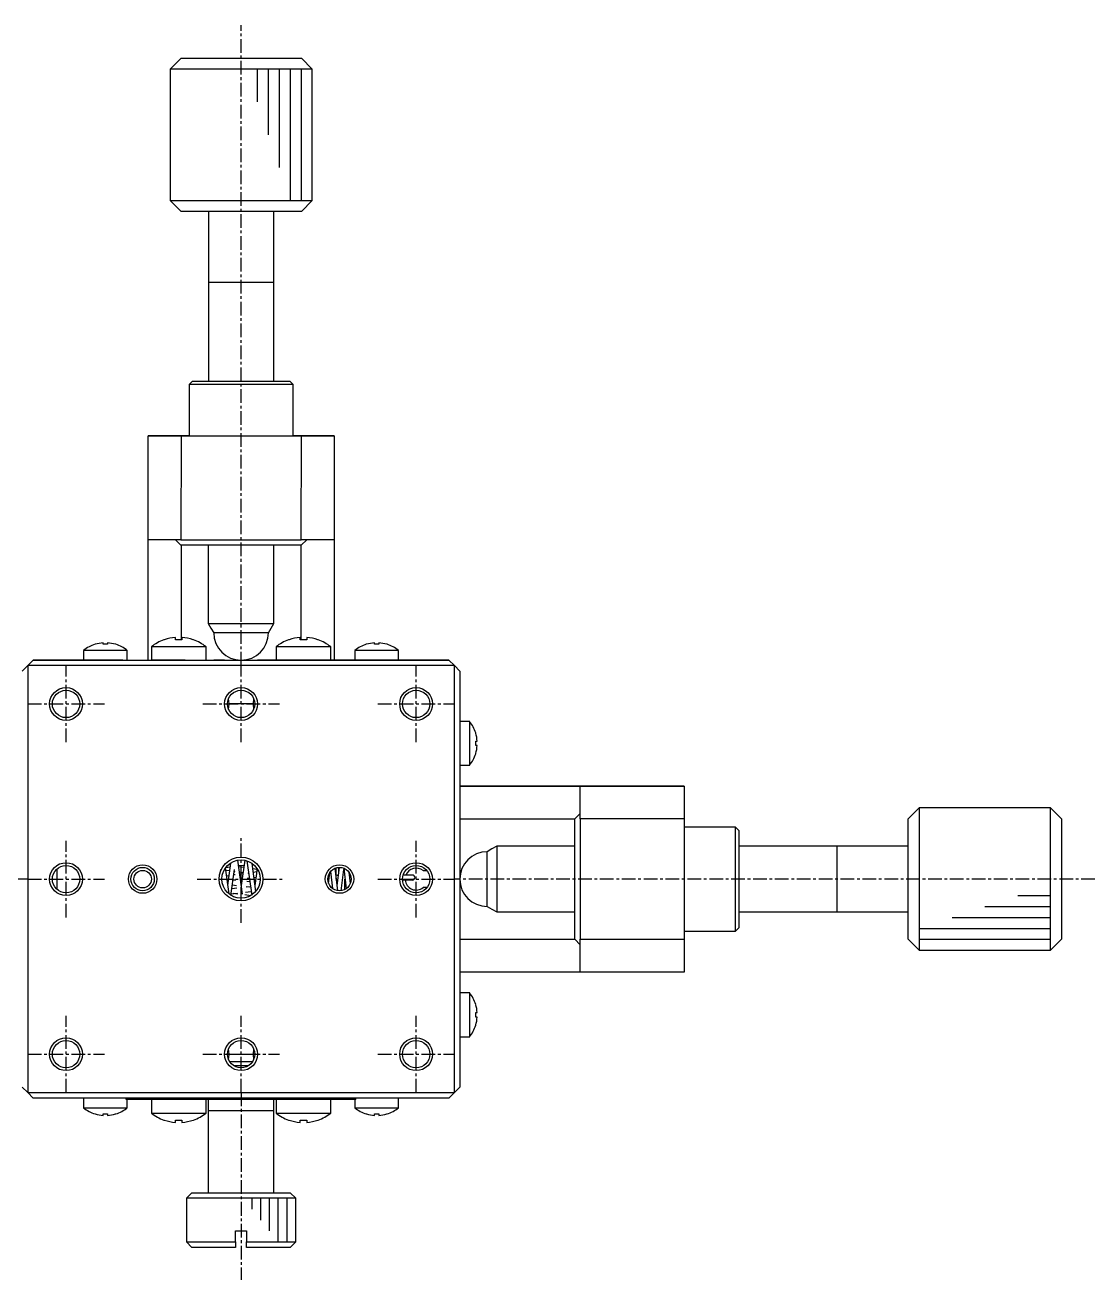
# Model space of a CAD drawing. Extents: x 75 to 236, y -5 to 206.
# Drawn here: x 138.1 to 235.9, y 91.3 to 206 of the extents above; entities that cross this region are included whole.
import ezdxf

# ---------------------------------------------------------------- set-up
doc = ezdxf.new("R2010")
doc.units = 0
doc.linetypes.add('CENTER', pattern=[2, 1.25, -0.25, 0.25, -0.25])
doc.layers.get('0').update_dxf_attribs({"linetype": 'CONTINUOUS'})

msp = doc.modelspace()

# ---------------------------------------------------------------- linework, layer by layer
at = {"color": 1, "linetype": 'CENTER'}
for p, q in [((157.8, 147.43), (157.81, 205.95)), ((141.8, 140.43), (141.8, 147.43)), ((157.8, 140.43), (157.8, 147.43)), ((173.8, 140.43), (173.8, 147.43)), ((138.3, 143.93), (145.3, 143.93)), ((154.3, 143.93), (161.3, 143.93)), ((170.3, 143.93), (177.3, 143.93)), ((157.8, 123.93), (157.8, 131.93)), ((141.8, 124.43), (141.8, 131.43)), ((173.8, 124.43), (173.8, 131.43)), ((138.3, 127.93), (121.22, 127.93)), ((138.3, 127.93), (145.3, 127.93)), ((153.8, 127.93), (161.8, 127.93)), ((170.3, 127.93), (177.3, 127.93)), ((235.86, 127.93), (177.3, 127.93)), ((141.8, 108.43), (141.8, 115.43)), ((157.8, 108.43), (157.8, 115.43)), ((173.8, 108.43), (173.8, 115.43)), ((138.3, 111.93), (145.3, 111.93)), ((154.3, 111.93), (161.3, 111.93)), ((170.3, 111.93), (177.3, 111.93)), ((157.8, 108.43), (157.8, 91.31))]:
    msp.add_line(p, q, dxfattribs=at)
at = {"color": 7, "linetype": 'CONTINUOUS'}
for p, q in [((152.31, 202.93), (151.31, 201.93)), ((152.31, 202.93), (163.31, 202.93)), ((152.31, 202.93), (163.31, 202.93)), ((164.31, 201.93), (163.31, 202.93)), ((164.31, 201.93), (151.31, 201.93)), ((151.31, 201.93), (151.31, 189.93)), ((151.31, 201.93), (151.31, 201.93)), ((164.31, 189.93), (164.31, 201.93)), ((151.31, 189.93), (164.31, 189.93)), ((151.31, 189.93), (152.31, 188.93)), ((163.31, 188.93), (164.31, 189.93)), ((163.31, 188.93), (152.31, 188.93)), ((154.81, 188.93), (154.81, 182.43)), ((160.81, 182.43), (160.81, 188.93)), ((154.81, 182.43), (154.81, 173.43)), ((154.81, 182.43), (154.81, 182.43)), ((154.81, 182.43), (154.81, 182.42)), ((160.81, 182.43), (160.8, 182.43)), ((160.81, 173.43), (160.81, 182.43)), ((160.81, 182.43), (160.81, 182.43)), ((160.81, 182.42), (160.81, 182.43)), ((153.36, 173.43), (153.06, 173.13)), ((162.56, 173.13), (153.06, 173.13)), ((153.06, 173.13), (153.06, 168.43)), ((153.36, 173.43), (162.26, 173.43)), ((153.36, 173.43), (154.81, 173.43)), ((160.81, 173.43), (162.26, 173.43)), ((162.56, 173.13), (162.26, 173.43)), ((162.56, 168.43), (162.56, 173.13)), ((149.3, 158.93), (149.31, 168.43)), ((152.11, 168.43), (149.31, 168.43)), ((149.31, 168.43), (152.31, 168.43)), ((153.06, 168.43), (152.11, 168.43)), ((152.31, 168.43), (152.3, 158.93)), ((152.31, 168.43), (163.31, 168.43)), ((153.06, 168.43), (162.56, 168.43)), ((163.51, 168.43), (162.56, 168.43)), ((163.3, 158.93), (163.31, 168.43)), ((163.31, 168.43), (166.31, 168.43)), ((166.31, 168.43), (163.51, 168.43)), ((166.31, 168.43), (166.3, 158.93)), ((149.3, 147.93), (149.3, 158.93)), ((152.3, 158.93), (149.3, 158.93)), ((151.8, 158.93), (152.3, 158.43)), ((152.3, 158.93), (163.3, 158.93)), ((163.3, 158.43), (152.3, 158.43)), ((152.33, 158.43), (152.33, 149.79)), ((154.8, 158.43), (154.8, 151.29)), ((160.8, 151.29), (160.8, 158.43)), ((163.28, 149.79), (163.28, 158.43)), ((163.3, 158.43), (163.8, 158.93)), ((166.3, 158.93), (163.3, 158.93)), ((166.3, 158.93), (166.3, 147.93)), ((154.8, 151.29), (160.8, 151.29)), ((154.8, 151.29), (155.05, 150.86)), ((155.05, 150.86), (155.3, 150.43)), ((160.3, 150.43), (155.3, 150.43)), ((160.3, 150.43), (160.55, 150.86)), ((160.55, 150.86), (160.8, 151.29)), ((144.48, 149.38), (144.45, 149.38)), ((144.48, 149.38), (144.45, 149.38)), ((145.2, 149.38), (145.2, 149.51)), ((145.6, 149.38), (145.2, 149.38)), ((145.6, 149.51), (145.6, 149.38)), ((146.35, 149.38), (146.33, 149.38)), ((146.35, 149.38), (146.33, 149.38)), ((154.6, 149.15), (149.6, 149.15)), ((149.6, 149.15), (149.6, 147.93)), ((150.79, 149.79), (150.75, 149.79)), ((150.79, 149.79), (150.75, 149.79)), ((151.8, 149.79), (151.8, 150)), ((152.4, 149.79), (151.8, 149.79)), ((152.4, 149.79), (151.8, 149.79)), ((152.4, 150), (152.4, 149.79)), ((153.45, 149.79), (153.42, 149.79)), ((153.45, 149.79), (153.42, 149.79)), ((154.6, 147.93), (154.6, 149.15)), ((166, 149.15), (161, 149.15)), ((161, 149.15), (161, 147.93)), ((162.19, 149.79), (162.15, 149.79)), ((162.19, 149.79), (162.15, 149.79)), ((163.2, 149.79), (163.2, 150)), ((163.8, 149.79), (163.2, 149.79)), ((163.8, 149.79), (163.2, 149.79)), ((163.8, 150), (163.8, 149.79)), ((164.85, 149.79), (164.82, 149.79)), ((164.85, 149.79), (164.82, 149.79)), ((166, 147.93), (166, 149.15)), ((169.28, 149.38), (169.25, 149.38)), ((169.28, 149.38), (169.25, 149.38)), ((170, 149.38), (170, 149.51)), ((170.4, 149.38), (170, 149.38)), ((170.4, 149.51), (170.4, 149.38)), ((171.15, 149.38), (171.13, 149.38)), ((171.15, 149.38), (171.13, 149.38)), ((138.8, 147.93), (138.3, 147.43)), ((138.8, 147.93), (176.8, 147.93)), ((147, 147.93), (138.8, 147.93)), ((147.4, 148.82), (143.4, 148.82)), ((143.4, 148.82), (143.4, 147.93)), ((147.4, 147.93), (147.4, 148.82)), ((150.8, 147.93), (149.6, 147.93)), ((152.7, 147.93), (150.8, 147.93)), ((156.3, 147.93), (155.3, 147.93)), ((176.8, 147.93), (159.3, 147.93)), ((166, 147.93), (161, 147.93)), ((162.2, 147.93), (162.2, 147.93)), ((164.8, 147.93), (164.8, 147.93)), ((172.2, 148.82), (168.2, 148.82)), ((168.2, 148.82), (168.2, 147.93)), ((172.2, 147.93), (168.2, 147.93)), ((169.2, 147.93), (169.2, 147.93)), ((171.2, 147.93), (171.2, 147.93)), ((172.2, 147.93), (172.2, 148.82)), ((177.3, 147.43), (176.8, 147.93)), ((138.3, 147.43), (137.8, 146.93)), ((177.3, 147.43), (138.3, 147.43)), ((138.3, 147.43), (138.3, 108.43)), ((177.3, 108.43), (177.3, 147.43)), ((177.8, 146.93), (177.3, 147.43)), ((177.8, 146.93), (177.8, 129.43)), ((156.55, 143.93), (156.7, 143.93)), ((156.7, 143.93), (156.66, 144.43)), ((156.66, 143.43), (156.7, 143.93)), ((158.91, 143.93), (156.7, 143.93)), ((158.95, 144.43), (158.91, 143.93)), ((158.91, 143.93), (158.95, 143.43)), ((158.91, 143.93), (159.05, 143.93)), ((178.7, 142.33), (177.8, 142.33)), ((178.7, 138.33), (178.7, 142.33)), ((179.26, 141.26), (179.26, 141.28)), ((179.26, 140.13), (179.26, 140.53)), ((179.26, 140.53), (179.39, 140.53)), ((179.39, 140.13), (179.26, 140.13)), ((179.26, 139.38), (179.26, 139.4)), ((177.8, 138.33), (178.7, 138.33)), ((188.8, 136.43), (177.8, 136.43)), ((177.8, 136.43), (188.8, 136.43)), ((193.8, 136.43), (188.8, 136.43)), ((188.8, 136.43), (198.3, 136.43)), ((188.8, 133.43), (188.8, 136.43)), ((198.3, 136.43), (193.8, 136.43)), ((198.3, 136.43), (198.3, 133.43)), ((219.8, 134.43), (218.8, 133.43)), ((231.8, 134.43), (219.8, 134.43)), ((219.8, 134.43), (219.8, 121.43)), ((231.8, 121.43), (231.8, 134.43)), ((232.8, 133.43), (231.8, 134.43)), ((231.8, 134.43), (231.8, 134.43)), ((188.3, 133.4), (177.8, 133.4)), ((188.8, 133.93), (188.3, 133.43)), ((188.3, 122.43), (188.3, 133.43)), ((198.3, 133.43), (188.8, 133.43)), ((188.8, 133.43), (188.8, 122.43)), ((198.3, 133.43), (198.3, 122.43)), ((218.8, 122.43), (218.8, 133.43)), ((232.8, 133.43), (232.8, 122.43)), ((232.8, 133.43), (232.8, 122.43)), ((203, 132.68), (198.3, 132.68)), ((203, 123.18), (203, 132.68)), ((203.3, 132.38), (203, 132.68)), ((203.3, 132.38), (203.3, 123.48)), ((181.17, 130.93), (180.74, 130.68)), ((181.17, 130.93), (181.17, 124.93)), ((188.3, 130.93), (181.17, 130.93)), ((212.3, 130.93), (203.3, 130.93)), ((218.8, 130.93), (212.3, 130.93)), ((212.31, 130.93), (212.3, 130.93)), ((212.3, 130.93), (212.3, 130.93)), ((157.93, 126.55), (157.51, 129.65)), ((158.13, 129.65), (157.82, 127.35)), ((158.32, 129.6), (158.77, 126.47)), ((180.74, 130.68), (180.3, 130.43)), ((180.3, 125.43), (180.3, 130.43)), ((140.97, 128.85), (140.97, 127)), ((155.92, 128.6), (155.95, 128.8)), ((156.7, 126.57), (156.38, 128.95)), ((156.41, 128.75), (156.73, 128.7)), ((156.42, 128.99), (156.78, 129.05)), ((156.83, 129.38), (156.57, 127.35)), ((156.87, 126.44), (157.2, 128.8)), ((157.18, 128.64), (157.22, 128.63)), ((157.6, 129.16), (158.05, 129.21)), ((158.02, 128.99), (157.62, 129.04)), ((157.68, 128.58), (157.97, 128.54)), ((157.95, 128.4), (157.7, 128.37)), ((158.41, 128.49), (158.49, 128.48)), ((158.49, 128.47), (158.41, 128.45)), ((159.15, 126.81), (158.82, 129.35)), ((158.83, 129.31), (158.87, 129.32)), ((159.25, 128.82), (158.89, 128.88)), ((159.22, 128.58), (158.93, 128.53)), ((159.26, 128.9), (159.07, 127.35)), ((159.72, 128.62), (159.68, 128.66)), ((165.8, 127.54), (165.91, 128.53)), ((165.97, 128.61), (166.16, 127.07)), ((166.64, 126.86), (166.39, 128.92)), ((166.5, 127.92), (166.5, 128.96)), ((166.77, 129), (166.57, 127.35)), ((166.7, 129), (166.7, 128.45)), ((166.96, 126.86), (167.2, 128.8)), ((167.18, 128.93), (167.41, 127.04)), ((167.8, 127.52), (167.68, 128.55)), ((174.44, 128.7), (174.79, 128.7)), ((177.8, 129.43), (177.8, 129.23)), ((177.8, 129.23), (177.8, 126.63)), ((156.09, 127.59), (156.09, 127.59)), ((156.68, 128.24), (156.47, 128.21)), ((156.52, 127.76), (156.63, 127.78)), ((156.56, 127.48), (156.59, 127.47)), ((157.03, 127.41), (157.37, 127.36)), ((157.09, 127.85), (157.31, 127.87)), ((157.31, 127.82), (157.1, 127.85)), ((157.26, 128.32), (157.14, 128.31)), ((157.75, 127.93), (157.9, 127.94)), ((157.87, 127.76), (157.77, 127.77)), ((158.26, 127.26), (158.55, 127.22)), ((158.58, 127.67), (158.32, 127.7)), ((158.35, 128), (158.54, 128.02)), ((158.99, 128.08), (159.16, 128.11)), ((159.1, 127.6), (159.04, 127.61)), ((167.3, 126.97), (167.3, 127.91)), ((172.56, 127.85), (173.46, 127.85)), ((173.46, 128.3), (172.61, 128.3)), ((156.91, 126.57), (157.48, 126.65)), ((157.41, 127.09), (156.98, 127.04)), ((157.5, 126.55), (157.09, 126.6)), ((158.68, 126.41), (158.13, 126.48)), ((158.19, 126.73), (158.7, 126.79)), ((158.64, 127.23), (158.26, 127.19)), ((159.47, 126.93), (159.56, 126.97)), ((174.79, 127.16), (174.44, 127.16)), ((177.8, 126.63), (177.8, 126.43)), ((177.8, 126.43), (177.8, 123.53)), ((180.3, 125.43), (180.74, 125.18)), ((180.74, 125.18), (181.17, 124.93)), ((181.17, 124.93), (188.3, 124.93)), ((203.3, 124.93), (212.3, 124.93)), ((212.3, 124.93), (218.8, 124.93)), ((212.3, 124.93), (212.31, 124.93)), ((212.3, 124.93), (212.3, 124.93)), ((177.8, 123.53), (177.8, 120.93)), ((198.3, 123.18), (203, 123.18)), ((203, 123.18), (203.3, 123.48)), ((177.8, 122.45), (188.3, 122.45)), ((188.3, 122.43), (188.8, 121.93)), ((188.8, 122.43), (198.3, 122.43)), ((188.8, 119.43), (188.8, 122.43)), ((198.3, 122.43), (198.3, 119.43)), ((218.8, 122.43), (219.8, 121.43)), ((231.8, 121.43), (232.8, 122.43)), ((177.8, 120.93), (177.8, 108.93)), ((219.8, 121.43), (231.8, 121.43)), ((188.8, 119.43), (177.8, 119.43)), ((198.3, 119.43), (188.8, 119.43)), ((178.7, 117.53), (177.8, 117.53)), ((178.7, 113.53), (178.7, 117.53)), ((179.26, 116.46), (179.26, 116.48)), ((179.26, 115.33), (179.26, 115.73)), ((179.26, 115.73), (179.39, 115.73)), ((179.39, 115.33), (179.26, 115.33)), ((177.8, 113.53), (178.7, 113.53)), ((179.26, 114.58), (179.26, 114.6)), ((156.7, 111.93), (156.66, 112.43)), ((158.95, 112.43), (158.91, 111.93)), ((156.7, 111.93), (156.55, 111.93)), ((156.66, 111.43), (156.7, 111.93)), ((156.7, 111.93), (158.91, 111.93)), ((156.74, 111.28), (158.87, 111.28)), ((158.91, 111.93), (158.95, 111.43)), ((159.05, 111.93), (158.91, 111.93)), ((158.48, 110.88), (157.13, 110.88)), ((137.8, 108.93), (138.3, 108.43)), ((177.3, 108.43), (177.8, 108.93)), ((138.3, 108.43), (177.3, 108.43)), ((138.3, 108.43), (138.8, 107.93)), ((176.8, 107.93), (138.8, 107.93)), ((143.4, 107.93), (143.4, 107.03)), ((147.3, 107.78), (147.3, 107.93)), ((149.3, 107.78), (147.3, 107.78)), ((147.4, 107.03), (147.4, 107.78)), ((166.3, 107.78), (149.3, 107.78)), ((149.6, 107.78), (149.6, 106.55)), ((154.6, 106.55), (154.6, 107.78)), ((154.8, 107.78), (154.8, 106.78)), ((160.8, 106.78), (160.8, 107.78)), ((161, 107.78), (161, 106.55)), ((166, 106.55), (166, 107.78)), ((168.3, 107.78), (166.3, 107.78)), ((168.2, 107.78), (168.2, 107.03)), ((168.3, 107.78), (168.3, 107.93)), ((172.2, 107.03), (172.2, 107.93)), ((176.8, 107.93), (177.3, 108.43)), ((143.4, 107.03), (145.4, 107.03)), ((145.4, 107.03), (147.4, 107.03)), ((154.8, 106.78), (154.8, 99.28)), ((154.8, 106.78), (160.8, 106.78)), ((154.8, 106.78), (160.8, 106.78)), ((160.8, 99.28), (160.8, 106.78)), ((168.2, 107.03), (170.2, 107.03)), ((170.2, 107.03), (172.2, 107.03)), ((144.45, 106.47), (144.48, 106.47)), ((144.45, 106.47), (144.48, 106.47)), ((145.2, 106.47), (145.6, 106.47)), ((145.2, 106.34), (145.2, 106.47)), ((145.6, 106.47), (145.6, 106.34)), ((146.33, 106.47), (146.35, 106.47)), ((146.33, 106.47), (146.35, 106.47)), ((149.6, 106.55), (152.1, 106.55)), ((150.75, 105.91), (150.79, 105.91)), ((150.75, 105.91), (150.79, 105.91)), ((151.8, 105.7), (151.8, 105.91)), ((151.8, 105.91), (152.4, 105.91)), ((152.1, 106.55), (154.6, 106.55)), ((152.4, 105.91), (152.4, 105.7)), ((153.42, 105.91), (153.45, 105.91)), ((153.42, 105.91), (153.45, 105.91)), ((161, 106.55), (163.5, 106.55)), ((162.15, 105.91), (162.19, 105.91)), ((162.15, 105.91), (162.19, 105.91)), ((163.2, 105.7), (163.2, 105.91)), ((163.2, 105.91), (163.8, 105.91)), ((163.5, 106.55), (166, 106.55)), ((163.8, 105.91), (163.8, 105.7)), ((164.82, 105.91), (164.85, 105.91)), ((164.82, 105.91), (164.85, 105.91)), ((169.25, 106.47), (169.28, 106.47)), ((169.25, 106.47), (169.28, 106.47)), ((170, 106.34), (170, 106.47)), ((170, 106.47), (170.4, 106.47)), ((170.4, 106.47), (170.4, 106.34)), ((171.13, 106.47), (171.15, 106.47)), ((171.13, 106.47), (171.15, 106.47)), ((153.3, 99.28), (152.8, 98.78)), ((162.8, 98.78), (152.8, 98.78)), ((152.8, 98.78), (152.8, 94.78)), ((153.3, 99.28), (162.3, 99.28)), ((162.8, 98.78), (162.3, 99.28)), ((162.8, 94.78), (162.8, 98.78)), ((157.3, 94.78), (157.3, 95.78)), ((157.3, 95.78), (158.3, 95.78)), ((158.3, 95.78), (158.3, 94.78)), ((152.8, 94.78), (157.3, 94.78)), ((152.8, 94.78), (153.3, 94.28)), ((157.3, 94.28), (153.3, 94.28)), ((157.3, 94.78), (157.3, 94.28)), ((158.3, 94.78), (162.8, 94.78)), ((158.3, 94.28), (158.3, 94.78)), ((162.3, 94.28), (158.3, 94.28)), ((162.3, 94.28), (162.8, 94.78))]:
    msp.add_line(p, q, dxfattribs=at)
at = {"color": 3, "linetype": 'CONTINUOUS'}
for p, q in [((159.31, 198.93), (159.31, 201.93)), ((160.31, 195.93), (160.31, 201.93)), ((161.31, 192.93), (161.31, 201.93)), ((162.31, 189.93), (162.31, 201.93)), ((163.31, 189.93), (163.31, 201.93)), ((160.8, 182.43), (154.81, 182.43)), ((160.8, 182.43), (154.81, 182.43)), ((160.81, 182.43), (160.8, 182.43)), ((158.91, 143.93), (156.7, 143.93)), ((212.3, 124.93), (212.3, 130.93)), ((212.3, 124.93), (212.3, 130.93)), ((212.3, 130.93), (212.3, 130.93)), ((228.8, 126.43), (231.8, 126.43)), ((225.8, 125.43), (231.8, 125.43)), ((222.8, 124.43), (231.8, 124.43)), ((219.8, 123.43), (231.8, 123.43)), ((219.8, 122.43), (231.8, 122.43)), ((156.7, 111.93), (158.91, 111.93)), ((149.3, 107.78), (149.3, 107.93)), ((166.3, 107.78), (166.3, 107.93)), ((158.8, 97.78), (158.8, 98.78)), ((159.6, 96.78), (159.6, 98.78)), ((160.4, 95.78), (160.4, 98.78)), ((161.2, 94.78), (161.2, 98.78)), ((162, 94.78), (162, 98.78))]:
    msp.add_line(p, q, dxfattribs=at)
for centre, radius in [((141.8, 143.93), 1.5), ((157.8, 143.93), 1.5), ((173.8, 143.93), 1.5), ((141.8, 127.93), 1.5), ((148.8, 127.93), 1.3), ((166.8, 127.93), 1.3), ((173.8, 127.93), 1.5), ((141.8, 111.93), 1.5), ((157.8, 111.93), 1.5), ((173.8, 111.93), 1.5)]:
    msp.add_circle(centre, radius, dxfattribs=at)
at = {"color": 7, "linetype": 'CONTINUOUS'}
for centre, radius in [((141.8, 143.93), 1.25), ((157.8, 143.93), 1.25), ((173.8, 143.93), 1.25), ((157.8, 127.93), 2), ((157.8, 127.93), 1.75), ((141.8, 127.93), 1.25), ((148.8, 127.93), 1.07), ((148.8, 127.93), 0.8), ((166.8, 127.93), 1.07), ((173.8, 127.93), 1.25), ((141.8, 111.93), 1.25), ((157.8, 111.93), 1.25), ((173.8, 111.93), 1.25)]:
    msp.add_circle(centre, radius, dxfattribs=at)
for centre, radius, start, end in [((157.8, 150.43), 2.5, 179.9989, 269.9989), ((157.8, 150.43), 2.5, 269.9989, 359.9989), ((145.4, 146.33), 3.2, 107.2689, 128.6811), ((145.4, 146.33), 3.19, 93.5893, 106.9042), ((145.4, 146.33), 3.19, 73.0937, 86.4086), ((145.4, 146.33), 3.2, 51.3167, 72.7289), ((152.1, 146.03), 4, 109.7235, 128.6811), ((152.1, 146.03), 3.99, 94.3123, 109.2671), ((152.1, 146.03), 3.99, 70.7307, 85.6855), ((152.1, 146.03), 4, 51.3167, 70.2743), ((163.5, 146.03), 4, 109.7235, 128.6811), ((163.5, 146.03), 3.99, 94.3123, 109.2671), ((163.5, 146.03), 3.99, 70.7307, 85.6855), ((163.5, 146.03), 4, 51.3167, 70.2743), ((170.2, 146.33), 3.2, 107.2689, 128.6811), ((170.2, 146.33), 3.19, 93.5893, 106.9042), ((170.2, 146.33), 3.19, 73.0937, 86.4086), ((170.2, 146.33), 3.2, 51.3167, 72.7289), ((176.2, 140.33), 3.2, 17.2689, 38.6811), ((176.2, 140.33), 3.19, 3.5893, 16.9042), ((176.2, 140.33), 3.19, 343.0937, 356.4086), ((176.2, 140.33), 3.2, 321.3167, 342.7289), ((180.3, 127.93), 2.5, 89.9989, 179.9989), ((173.8, 127.93), 1, 50.3659, 158.1654), ((167, 129.83), 1.59, 251.6404, 258.3282), ((167, 126.03), 1.59, 104.765, 106.7086), ((167, 126.03), 1.59, 77.6543, 79.1059), ((173.8, 127.93), 1, 184.4778, 309.6319), ((173.46, 128.07), 0.225, 270, 90), ((180.3, 127.93), 2.5, 179.9989, 269.9989), ((176.2, 115.53), 3.2, 17.2689, 38.6811), ((176.2, 115.53), 3.19, 3.5893, 16.9042), ((176.2, 115.53), 3.19, 343.0937, 356.4086), ((176.2, 115.53), 3.2, 321.3167, 342.7289), ((145.4, 109.53), 3.2, 231.3167, 252.7289), ((145.4, 109.53), 3.2, 287.2689, 308.6811), ((170.2, 109.53), 3.2, 231.3167, 252.7289), ((170.2, 109.53), 3.2, 287.2689, 308.6811), ((145.4, 109.53), 3.19, 253.0937, 266.4086), ((145.4, 109.53), 3.19, 273.5893, 286.9042), ((152.1, 109.68), 4, 231.3167, 250.2743), ((152.1, 109.68), 3.99, 250.7307, 265.6855), ((152.1, 109.68), 3.99, 274.3123, 289.2671), ((152.1, 109.68), 4, 289.7235, 308.6811), ((163.5, 109.68), 4, 231.3167, 250.2743), ((163.5, 109.68), 3.99, 250.7307, 265.6855), ((163.5, 109.68), 3.99, 274.3123, 289.2671), ((163.5, 109.68), 4, 289.7235, 308.6811), ((170.2, 109.53), 3.19, 253.0937, 266.4086), ((170.2, 109.53), 3.19, 273.5893, 286.9042)]:
    msp.add_arc(centre, radius, start, end, dxfattribs=at)

doc.saveas('drawing.dxf')
